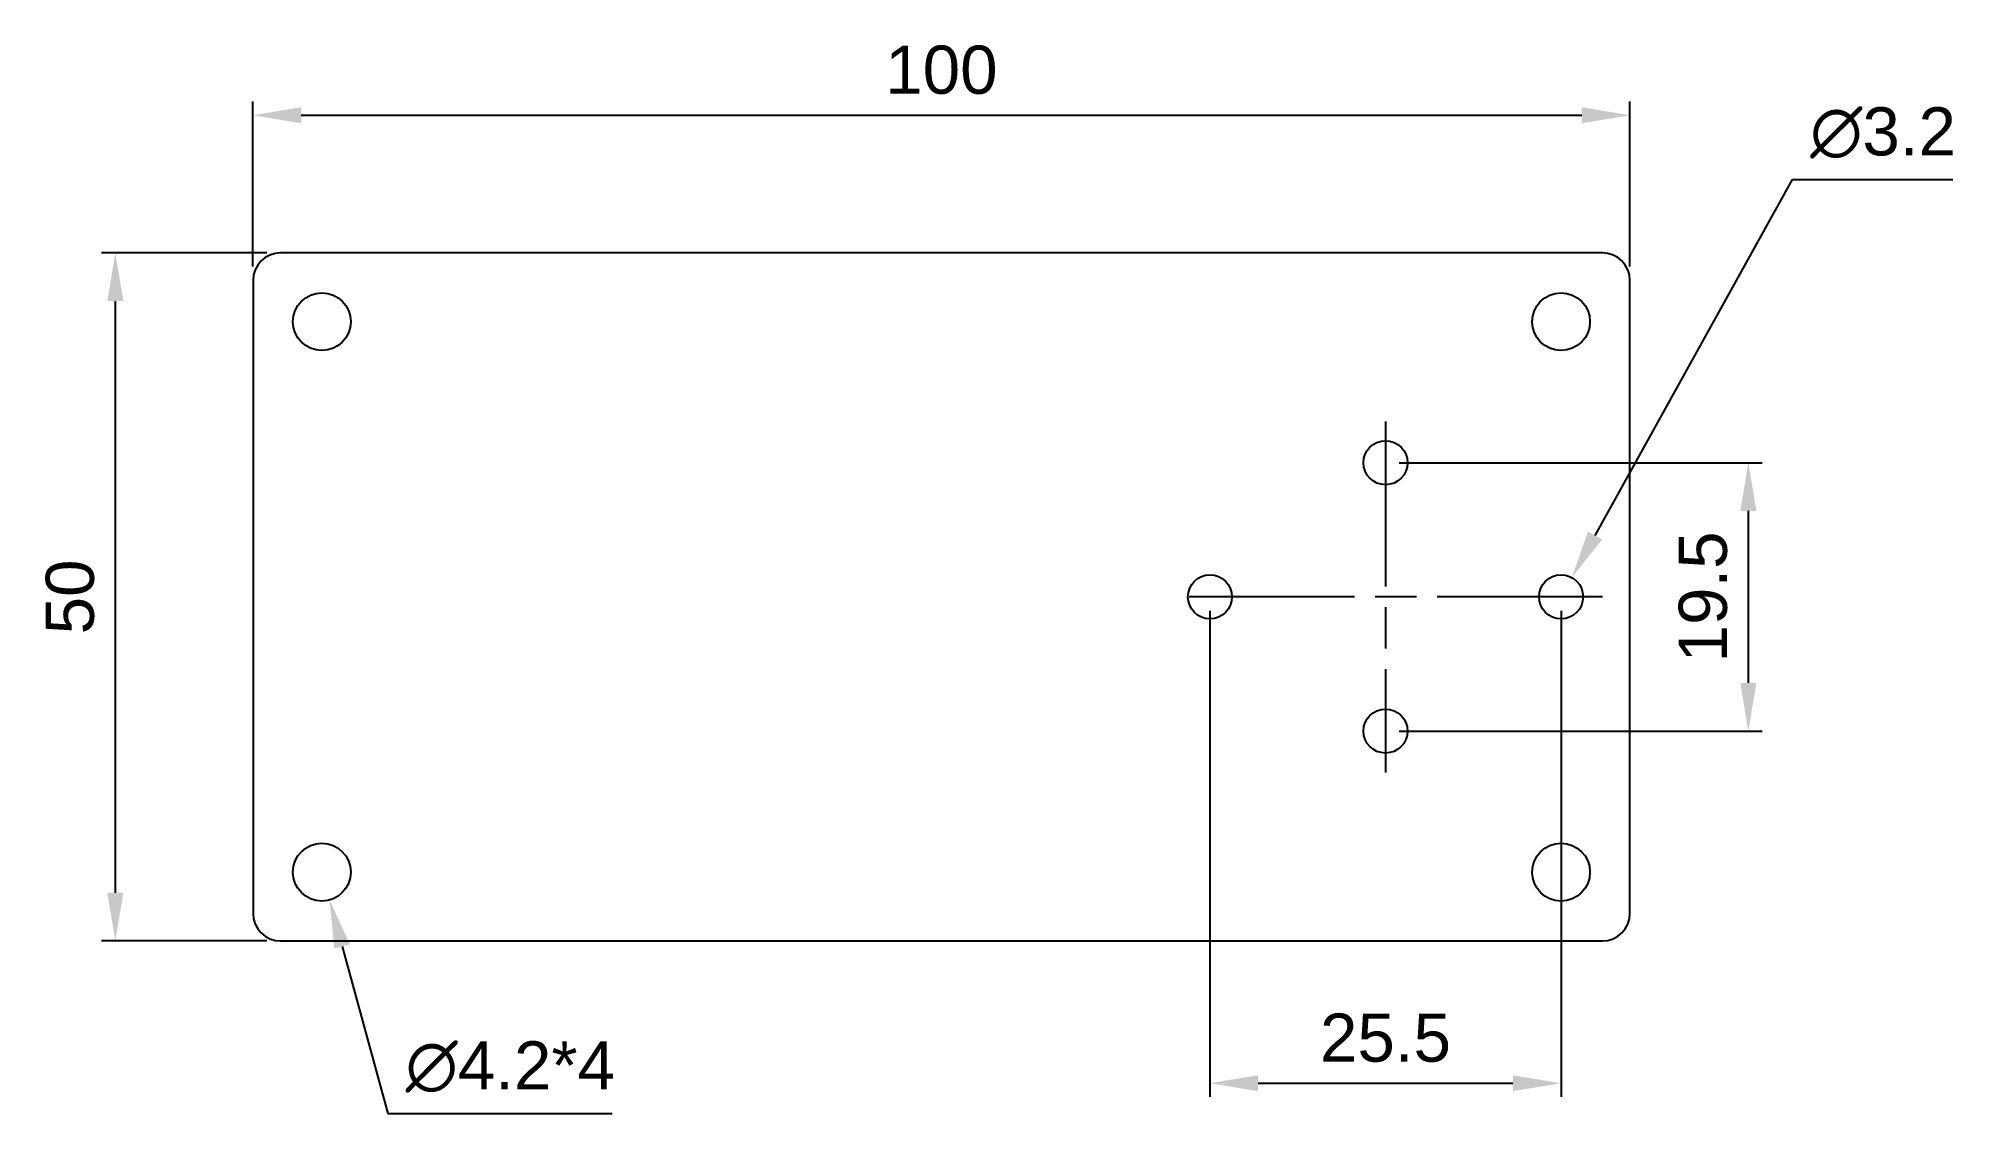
# Model space of a CAD drawing. Header units: millimetres. Extents: x 138 to 277, y 151 to 230.
import ezdxf

# ---------------------------------------------------------------- set-up
doc = ezdxf.new("R2010")
doc.units = ezdxf.units.MM
doc.linetypes.add('AM_ISO08W050', pattern=[18, 12, -1.5, 3, -1.5])
doc.layers.add('AM_5', color=3, linetype='Continuous', lineweight=25)
doc.layers.add('AM_7', color=4, linetype='AM_ISO08W050', lineweight=25)
doc.styles.get("Standard").update_dxf_attribs({"font": 'arial.ttf'})
doc.dimstyles.new('AM_ISO$0', dxfattribs={"dimtxt": 3.5, "dimasz": 3.5, "dimexe": 1, "dimexo": 1, "dimgap": 1.5, "dimtad": 1, "dimdsep": 46, "dimtxsty": 'Standard', "dimcen": 0, "dimclrd": 256, "dimclre": 256, "dimclrt": 2, "dimadec": 0, "dimazin": 2, "dimtp": 0.1, "dimtm": 0.1, "dimtfac": 0.71, "dimtdec": 3, "dimtmove": 0, "dimatfit": 3, "dimfxl": 1, "dimlwd": -1, "dimlwe": -1, "dimarcsym": 1})
doc.dimstyles.new('AM_ISO$3', dxfattribs={"dimtxt": 3.5, "dimasz": 3.5, "dimexe": 1, "dimexo": 1, "dimgap": 1.5, "dimtad": 1, "dimtoh": 1, "dimdsep": 46, "dimtxsty": 'Standard', "dimcen": 0, "dimclrd": 256, "dimclre": 256, "dimclrt": 2, "dimadec": 0, "dimazin": 2, "dimtp": 0.1, "dimtm": 0.1, "dimtfac": 0.71, "dimtdec": 3, "dimtofl": 0, "dimtmove": 0, "dimatfit": 0, "dimfxl": 1, "dimlwd": -1, "dimlwe": -1, "dimarcsym": 1})

# ---------------------------------------------------------------- blocks, each defined once
blk = doc.blocks.new('*D4')
at = {"layer": 'AM_5', "linetype": 'ByBlock', "transparency": 16777216}
for p, q in [((153.27, 213.04), (153.27, 225.04)), ((253.27, 213.04), (253.27, 225.04)), ((156.77, 224.04), (249.77, 224.04))]:
    blk.add_line(p, q, dxfattribs=at)
at = {"layer": 'AM_5', "transparency": 16777216}
for points in [[(156.77, 224.63), (156.77, 223.46), (153.27, 224.04)], [(249.77, 224.63), (249.77, 223.46), (253.27, 224.04)]]:
    blk.add_solid(points, dxfattribs=at)
at = {"layer": 'Defpoints', "color": 0, "transparency": 16777216}
for p in [(253.27, 224.04), (153.27, 212.04), (253.27, 212.04)]:
    blk.add_point(p, dxfattribs=at)
at = {"layer": 'AM_5', "color": 2, "transparency": 16777216, "insert": (203.27, 227.33), "char_height": 3.5, "attachment_point": 5}
blk.add_mtext('100', dxfattribs=at)
blk = doc.blocks.new('*D5')
at = {"layer": 'AM_5', "linetype": 'ByBlock', "transparency": 16777216}
for p, q in [((154.27, 214.04), (142.27, 214.04)), ((143.27, 210.54), (143.27, 167.54)), ((154.27, 164.04), (142.27, 164.04))]:
    blk.add_line(p, q, dxfattribs=at)
at = {"layer": 'AM_5', "transparency": 16777216}
for points in [[(142.69, 210.54), (143.86, 210.54), (143.27, 214.04)], [(142.69, 167.54), (143.86, 167.54), (143.27, 164.04)]]:
    blk.add_solid(points, dxfattribs=at)
at = {"layer": 'Defpoints', "color": 0, "transparency": 16777216}
for p in [(155.27, 214.04), (143.27, 164.04), (155.27, 164.04)]:
    blk.add_point(p, dxfattribs=at)
at = {"layer": 'AM_5', "color": 2, "transparency": 16777216, "insert": (139.99, 189.04), "char_height": 3.5, "attachment_point": 5, "rotation": 90}
blk.add_mtext('50', dxfattribs=at)
blk = doc.blocks.new('*D10')
at = {"layer": 'AM_5', "linetype": 'ByBlock', "transparency": 16777216}
for p, q in [((222.77, 188.04), (222.77, 152.7)), ((248.27, 188.04), (248.27, 152.7)), ((226.27, 153.7), (244.77, 153.7))]:
    blk.add_line(p, q, dxfattribs=at)
at = {"layer": 'AM_5', "transparency": 16777216}
for points in [[(226.27, 154.28), (226.27, 153.12), (222.77, 153.7)], [(244.77, 154.28), (244.77, 153.12), (248.27, 153.7)]]:
    blk.add_solid(points, dxfattribs=at)
at = {"layer": 'Defpoints', "color": 0, "transparency": 16777216}
for p in [(222.77, 189.04), (248.27, 189.04), (248.27, 153.7)]:
    blk.add_point(p, dxfattribs=at)
at = {"layer": 'AM_5', "color": 2, "transparency": 16777216, "insert": (235.52, 156.99), "char_height": 3.5, "attachment_point": 5}
blk.add_mtext('25.5 ', dxfattribs=at)
blk = doc.blocks.new('*D11')
at = {"layer": 'AM_5', "linetype": 'ByBlock', "transparency": 16777216}
for p, q in [((236.52, 198.79), (262.87, 198.79)), ((261.87, 195.29), (261.87, 182.79)), ((236.52, 179.29), (262.87, 179.29))]:
    blk.add_line(p, q, dxfattribs=at)
at = {"layer": 'AM_5', "transparency": 16777216}
for points in [[(261.29, 195.29), (262.46, 195.29), (261.87, 198.79)], [(261.29, 182.79), (262.46, 182.79), (261.87, 179.29)]]:
    blk.add_solid(points, dxfattribs=at)
at = {"layer": 'Defpoints', "color": 0, "transparency": 16777216}
for p in [(235.52, 198.79), (235.52, 179.29), (261.87, 179.29)]:
    blk.add_point(p, dxfattribs=at)
at = {"layer": 'AM_5', "color": 2, "transparency": 16777216, "insert": (258.59, 189.04), "char_height": 3.5, "attachment_point": 5, "rotation": 90}
blk.add_mtext('19.5', dxfattribs=at)
blk = doc.blocks.new('*D12')
at = {"layer": 'AM_5', "linetype": 'ByBlock', "transparency": 16777216}
for p, q in [((159.75, 163.64), (163.06, 151.5)), ((163.06, 151.5), (179.35, 151.5))]:
    blk.add_line(p, q, dxfattribs=at)
at = {"layer": 'AM_5', "transparency": 16777216}
blk.add_solid([(160.31, 163.79), (159.18, 163.49), (158.83, 167.02)], dxfattribs=at)
at = {"layer": 'Defpoints', "color": 0, "transparency": 16777216}
for p in [(157.72, 171.07), (158.83, 167.02)]:
    blk.add_point(p, dxfattribs=at)
at = {"layer": 'AM_5', "color": 2, "transparency": 16777216, "insert": (171.96, 154.88), "char_height": 3.5, "attachment_point": 5}
blk.add_mtext('∅4.2*4', dxfattribs=at)
blk = doc.blocks.new('*D13')
at = {"layer": 'AM_5', "linetype": 'ByBlock', "transparency": 16777216}
for p, q in [((250.75, 193.5), (265.08, 219.38)), ((265.08, 219.38), (276.73, 219.38))]:
    blk.add_line(p, q, dxfattribs=at)
at = {"layer": 'AM_5', "transparency": 16777216}
blk.add_solid([(250.23, 193.79), (251.26, 193.22), (249.05, 190.44)], dxfattribs=at)
at = {"layer": 'Defpoints', "color": 0, "transparency": 16777216}
for p in [(249.05, 190.44), (247.5, 187.64)]:
    blk.add_point(p, dxfattribs=at)
at = {"layer": 'AM_5', "color": 2, "transparency": 16777216, "insert": (271.66, 222.76), "char_height": 3.5, "attachment_point": 5}
blk.add_mtext('∅3.2', dxfattribs=at)

msp = doc.modelspace()

# ---------------------------------------------------------------- linework, layer by layer
for p, q in [((251.273, 214.042), (155.273, 214.042)), ((153.273, 212.042), (153.273, 166.042)), ((253.273, 166.042), (253.273, 212.042)), ((155.273, 164.042), (251.273, 164.042))]:
    msp.add_line(p, q)
for centre, radius in [((158.273, 209.042), 2.1), ((248.273, 209.042), 2.1), ((235.523, 198.792), 1.6), ((222.773, 189.042), 1.6), ((248.273, 189.042), 1.6), ((235.523, 179.292), 1.6), ((158.273, 169.042), 2.1), ((248.273, 169.042), 2.1)]:
    msp.add_circle(centre, radius)
for centre, start, end in [((155.273, 212.042), 90, 180), ((251.273, 212.042), 0, 90), ((251.273, 212.042), 0, 90), ((155.273, 166.042), 180, 270), ((251.273, 166.042), 270, 0)]:
    msp.add_arc(centre, 2, start, end)
at = {"layer": 'AM_7'}
for p, q in [((235.523, 201.792), (235.523, 176.292)), ((251.273, 189.042), (219.773, 189.042))]:
    msp.add_line(p, q, dxfattribs=at)

# ---------------------------------------------------------------- dimensions: what is measured, and where the dimension line sits
at = {"layer": 'AM_5'}
dim = msp.add_linear_dim(base=(253.273, 224.042), p1=(153.273, 212.042), p2=(253.273, 212.042), dimstyle='AM_ISO$0', override={"dimpost": ''}, dxfattribs=at)
dim.commit()
dim.dimension.update_dxf_attribs({"geometry": '*D4', "text_midpoint": (203.273, 227.329)})
dim = msp.add_diameter_dim_2p(p1=(247.498, 187.642), p2=(249.049, 190.441), dimstyle='AM_ISO$3', dxfattribs=at)
dim.commit()
dim.dimension.update_dxf_attribs({"geometry": '*D13', "text_midpoint": (271.657, 219.379), "dimtype": 163})
dim = msp.add_linear_dim(base=(143.273, 164.042), p1=(155.273, 214.042), p2=(155.273, 164.042), angle=90, dimstyle='AM_ISO$0', dxfattribs=at)
dim.commit()
dim.dimension.update_dxf_attribs({"geometry": '*D5', "text_midpoint": (139.986, 189.042)})
dim = msp.add_linear_dim(base=(261.873, 179.292), p1=(235.523, 198.792), p2=(235.523, 179.292), angle=90, dimstyle='AM_ISO$0', override={"dimpost": ''}, dxfattribs=at)
dim.commit()
dim.dimension.update_dxf_attribs({"geometry": '*D11', "text_midpoint": (258.586, 189.042)})
dim = msp.add_linear_dim(base=(248.273, 153.699), p1=(222.773, 189.042), p2=(248.273, 189.042), angle=0, text='<> ', dimstyle='AM_ISO$0', override={"dimpost": ''}, dxfattribs=at)
dim.commit()
dim.dimension.update_dxf_attribs({"geometry": '*D10', "text_midpoint": (235.523, 156.986)})
dim = msp.add_diameter_dim_2p(p1=(157.72, 171.068), p2=(158.826, 167.016), text='<>*4', dimstyle='AM_ISO$3', override={"dimpost": ''}, dxfattribs=at)
dim.commit()
dim.dimension.update_dxf_attribs({"geometry": '*D12', "text_midpoint": (171.957, 151.495), "dimtype": 163})

doc.saveas('drawing.dxf')
